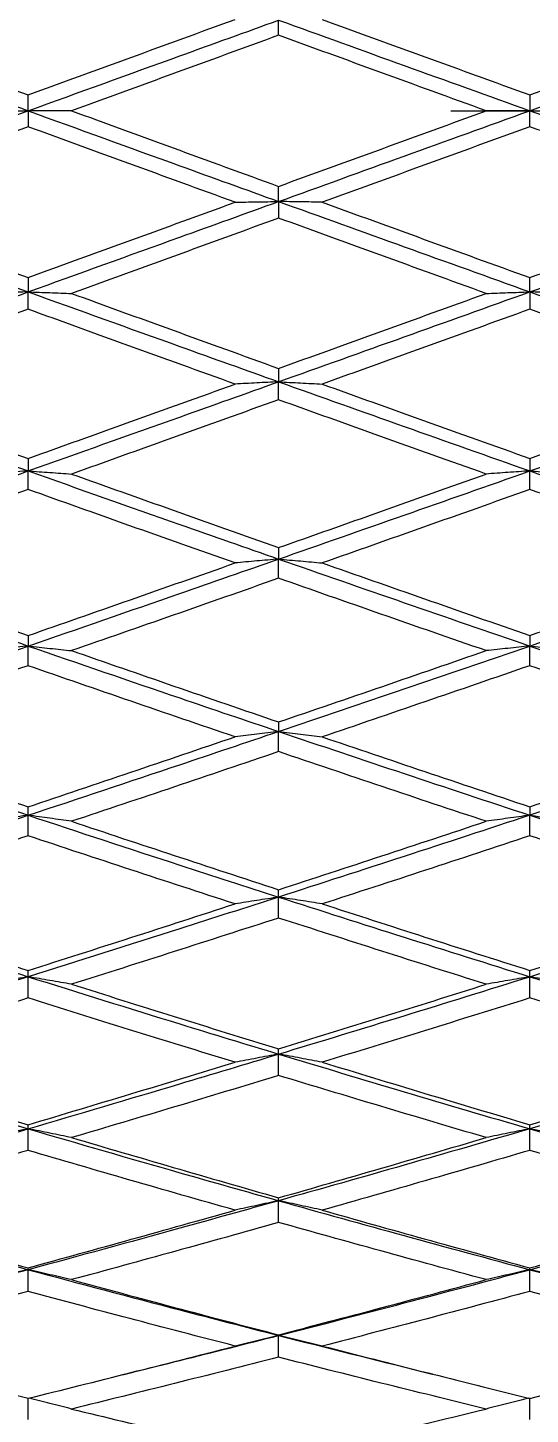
# Model space of a CAD drawing. Extents: x 6453 to 7582, y 0 to 827.
# Drawn here: x 6631.2 to 6636.24, y 649.24 to 663.13 of the extents above; entities that cross this region are included whole.
import ezdxf

# ---------------------------------------------------------------- set-up
doc = ezdxf.new("R2010")
doc.units = 0
doc.header["$LTSCALE"] = 30
doc.header["$MEASUREMENT"] = 0
doc.header["$PDMODE"] = 3
doc.header["$PDSIZE"] = -10
doc.linetypes.add('CENTER', pattern=[2, 1.25, -0.25, 0.25, -0.25])
doc.layers.get('0').update_dxf_attribs({"linetype": 'CONTINUOUS'})
doc.layers.get('DEFPOINTS').update_dxf_attribs({"linetype": 'CONTINUOUS'})
doc.layers.add('1', color=7, linetype='CONTINUOUS')
doc.layers.add('DEF_LAYER_ASSEM_MEMBER', color=7, linetype='CONTINUOUS')
doc.styles.add('Daelim Dimension', font='')
doc.styles.get('Daelim Dimension').set_extended_font_data('나눔고딕')
doc.dimstyles.new('DEFAULT', dxfattribs={"dimscale": 2, "dimtxt": 2, "dimasz": 2, "dimexe": 0, "dimexo": 2, "dimgap": 1, "dimtad": 1, "dimdec": 1, "dimzin": 9, "dimdsep": 46, "dimtxsty": 'Daelim Dimension', "dimcen": 0.5, "dimclrd": 252, "dimclre": 252, "dimclrt": 3, "dimadec": 1, "dimazin": 0, "dimtfac": 1, "dimtdec": 1, "dimtix": 1, "dimtmove": 0, "dimatfit": 3, "dimfxl": 1, "dimtolj": 1, "dimtzin": 1, "dimlwd": 9, "dimlwe": 9, "dimarcsym": 0})

# ---------------------------------------------------------------- blocks, each defined once
blk = doc.blocks.new('*D59')
at = {"color": 5, "lineweight": 9, "ltscale": 0.5, "transparency": 16777216}
for p, q in [((6568.318, 770.756), (6545.684, 770.756)), ((6547.684, 555.901), (6547.684, 766.756)), ((6751.186, 551.901), (6545.684, 551.901))]:
    blk.add_line(p, q, dxfattribs=at)
at = {"color": 5, "ltscale": 0.5, "transparency": 16777216}
for points in [[(6547.017, 766.756), (6548.35, 766.756), (6547.684, 770.756)], [(6547.017, 555.901), (6548.35, 555.901), (6547.684, 551.901)]]:
    blk.add_solid(points, dxfattribs=at)
at = {"layer": 'DEFPOINTS', "color": 0, "ltscale": 0.5, "transparency": 16777216}
for p in [(6547.684, 770.756), (6572.318, 770.756), (6755.186, 551.901)]:
    blk.add_point(p, dxfattribs=at)
at = {"color": 7, "ltscale": 0.5, "transparency": 16777216, "insert": (6540.24, 655.001), "char_height": 10, "attachment_point": 5, "rotation": 90, "style": 'Daelim Dimension'}
blk.add_mtext('\\A1;219', dxfattribs=at)

msp = doc.modelspace()

# ---------------------------------------------------------------- linework, layer by layer
at = {"layer": '1', "color": 7, "linetype": 'Continuous', "lineweight": 18}
for points, degree in [([(6628.709, 663.204), (6629.538, 662.901), (6630.37, 662.598), (6631.205, 662.296)], 3), ([(6629.142, 663.211), (6629.472, 663.09), (6630.146, 662.842), (6630.848, 662.585), (6631.205, 662.455)], 3), ([(6631.205, 662.455), (6631.546, 662.579), (6632.232, 662.83), (6632.928, 663.084), (6633.278, 663.211)], 3), ([(6633.714, 663.204), (6634.552, 662.901), (6635.392, 662.598), (6636.231, 662.296)], 3), ([(6633.714, 663.053), (6633.714, 663.078), (6633.714, 663.128), (6633.714, 663.178), (6633.714, 663.204)], 3), ([(6634.151, 663.211), (6634.491, 663.088), (6635.177, 662.838), (6635.877, 662.583), (6636.231, 662.455)], 3), ([(6636.231, 662.455), (6636.579, 662.581), (6637.274, 662.834), (6637.965, 663.086), (6638.311, 663.211)], 3), ([(6636.231, 662.296), (6637.07, 662.598), (6637.909, 662.901), (6638.747, 663.204)], 3), ([(6633.714, 663.053), (6633.364, 662.925), (6632.669, 662.671), (6631.981, 662.42), (6631.64, 662.296)], 3), ([(6635.794, 662.296), (6635.436, 662.426), (6634.731, 662.682), (6634.049, 662.931), (6633.714, 663.053)], 3), ([(6631.205, 662.296), (6631.205, 662.322), (6631.205, 662.375), (6631.205, 662.428), (6631.205, 662.455)], 3), ([(6636.231, 662.455), (6636.231, 662.428), (6636.231, 662.375), (6636.231, 662.322), (6636.231, 662.296)], 3), ([(6628.709, 661.387), (6629.538, 661.69), (6630.37, 661.993), (6631.205, 662.296)], 3), ([(6630.77, 662.296), (6630.842, 662.296), (6630.987, 662.296), (6631.132, 662.296), (6631.205, 662.296)], 3), ([(6631.205, 662.296), (6631.205, 662.269), (6631.205, 662.216), (6631.205, 662.163), (6631.205, 662.136)], 3), ([(6631.64, 662.296), (6631.568, 662.296), (6631.423, 662.296), (6631.278, 662.296), (6631.205, 662.296)], 3), ([(6631.64, 662.296), (6631.973, 662.174), (6632.652, 661.926), (6633.356, 661.669), (6633.714, 661.539)], 3), ([(6633.714, 661.539), (6634.059, 661.664), (6634.751, 661.916), (6635.446, 662.169), (6635.794, 662.296)], 3), ([(6633.714, 661.387), (6634.552, 661.69), (6635.392, 661.993), (6636.231, 662.296)], 3), ([(6636.231, 662.296), (6636.157, 662.296), (6636.011, 662.296), (6635.866, 662.296), (6635.794, 662.296)], 3), ([(6636.231, 662.136), (6636.231, 662.163), (6636.231, 662.216), (6636.231, 662.269), (6636.231, 662.296)], 3), ([(6636.231, 662.296), (6637.07, 661.993), (6637.909, 661.69), (6638.747, 661.387)], 3), ([(6636.231, 662.296), (6636.304, 662.296), (6636.45, 662.296), (6636.595, 662.296), (6636.668, 662.296)], 3), ([(6631.205, 662.136), (6630.858, 662.009), (6630.167, 661.756), (6629.483, 661.505), (6629.142, 661.38)], 3), ([(6633.278, 661.38), (6632.92, 661.51), (6632.216, 661.767), (6631.538, 662.015), (6631.205, 662.136)], 3), ([(6636.231, 662.136), (6635.883, 662.01), (6635.188, 661.757), (6634.496, 661.505), (6634.151, 661.38)], 3), ([(6638.311, 661.38), (6637.954, 661.509), (6637.251, 661.765), (6636.567, 662.014), (6636.231, 662.136)], 3), ([(6633.714, 661.387), (6633.714, 661.413), (6633.714, 661.463), (6633.714, 661.513), (6633.714, 661.539)], 3), ([(6628.709, 661.387), (6629.538, 661.085), (6630.37, 660.783), (6631.205, 660.482)], 3), ([(6629.142, 661.38), (6629.472, 661.258), (6630.147, 661.011), (6630.848, 660.755), (6631.205, 660.625)], 3), ([(6631.205, 660.625), (6631.545, 660.749), (6632.232, 660.999), (6632.928, 661.252), (6633.278, 661.38)], 3), ([(6633.278, 661.38), (6633.35, 661.381), (6633.495, 661.384), (6633.641, 661.386), (6633.714, 661.387)], 3), ([(6633.714, 661.387), (6633.714, 661.36), (6633.714, 661.304), (6633.714, 661.249), (6633.714, 661.221)], 3), ([(6633.714, 661.387), (6634.552, 661.085), (6635.392, 660.783), (6636.231, 660.482)], 3), ([(6634.151, 661.38), (6634.079, 661.381), (6633.934, 661.384), (6633.788, 661.386), (6633.714, 661.387)], 3), ([(6634.151, 661.38), (6634.486, 661.258), (6635.168, 661.01), (6635.873, 660.754), (6636.231, 660.625)], 3), ([(6636.231, 660.482), (6637.07, 660.783), (6637.909, 661.085), (6638.747, 661.387)], 3), ([(6636.231, 660.625), (6636.569, 660.747), (6637.253, 660.995), (6637.955, 661.25), (6638.311, 661.38)], 3), ([(6633.714, 661.221), (6633.364, 661.093), (6632.668, 660.84), (6631.981, 660.59), (6631.64, 660.466)], 3), ([(6635.794, 660.466), (6635.436, 660.596), (6634.731, 660.851), (6634.05, 661.099), (6633.714, 661.221)], 3), ([(6631.205, 660.625), (6631.205, 660.601), (6631.205, 660.553), (6631.205, 660.506), (6631.205, 660.482)], 3), ([(6636.231, 660.482), (6636.231, 660.506), (6636.231, 660.553), (6636.231, 660.601), (6636.231, 660.625)], 3), ([(6628.709, 659.581), (6629.538, 659.88), (6630.37, 660.181), (6631.205, 660.482)], 3), ([(6631.205, 660.482), (6631.132, 660.479), (6630.987, 660.474), (6630.842, 660.469), (6630.77, 660.466)], 3), ([(6631.205, 660.308), (6631.205, 660.337), (6631.205, 660.395), (6631.205, 660.453), (6631.205, 660.482)], 3), ([(6631.205, 660.482), (6631.278, 660.479), (6631.423, 660.474), (6631.568, 660.469), (6631.64, 660.466)], 3), ([(6631.64, 660.466), (6631.973, 660.345), (6632.652, 660.099), (6633.356, 659.844), (6633.714, 659.715)], 3), ([(6633.714, 659.581), (6634.552, 659.88), (6635.392, 660.181), (6636.231, 660.482)], 3), ([(6633.714, 659.715), (6634.051, 659.836), (6634.734, 660.083), (6635.437, 660.337), (6635.794, 660.466)], 3), ([(6635.794, 660.466), (6635.866, 660.469), (6636.011, 660.474), (6636.157, 660.479), (6636.231, 660.482)], 3), ([(6636.231, 660.482), (6636.231, 660.453), (6636.231, 660.395), (6636.231, 660.337), (6636.231, 660.308)], 3), ([(6636.231, 660.482), (6637.07, 660.181), (6637.909, 659.88), (6638.747, 659.581)], 3), ([(6636.668, 660.466), (6636.595, 660.469), (6636.45, 660.474), (6636.304, 660.479), (6636.231, 660.482)], 3), ([(6631.205, 660.308), (6630.859, 660.182), (6630.169, 659.931), (6629.483, 659.682), (6629.142, 659.558)], 3), ([(6633.278, 659.558), (6632.92, 659.687), (6632.216, 659.941), (6631.538, 660.187), (6631.205, 660.308)], 3), ([(6636.231, 660.308), (6635.874, 660.179), (6635.171, 659.925), (6634.488, 659.679), (6634.151, 659.558)], 3), ([(6638.311, 659.558), (6637.954, 659.686), (6637.251, 659.939), (6636.568, 660.186), (6636.231, 660.308)], 3), ([(6633.714, 659.715), (6633.714, 659.693), (6633.714, 659.648), (6633.714, 659.604), (6633.714, 659.581)], 3), ([(6628.709, 659.581), (6629.538, 659.282), (6630.37, 658.984), (6631.205, 658.688)], 3), ([(6629.142, 659.558), (6629.472, 659.438), (6630.147, 659.193), (6630.848, 658.941), (6631.205, 658.813)], 3), ([(6631.205, 658.813), (6631.539, 658.933), (6632.219, 659.177), (6632.921, 659.429), (6633.278, 659.558)], 3), ([(6633.714, 659.581), (6633.641, 659.577), (6633.495, 659.57), (6633.35, 659.562), (6633.278, 659.558)], 3), ([(6633.714, 659.401), (6633.714, 659.431), (6633.714, 659.491), (6633.714, 659.551), (6633.714, 659.581)], 3), ([(6633.714, 659.581), (6634.552, 659.282), (6635.392, 658.984), (6636.231, 658.688)], 3), ([(6633.714, 659.581), (6633.788, 659.577), (6633.934, 659.57), (6634.079, 659.562), (6634.151, 659.558)], 3), ([(6634.151, 659.558), (6634.487, 659.437), (6635.169, 659.192), (6635.873, 658.94), (6636.231, 658.813)], 3), ([(6636.231, 658.688), (6637.07, 658.984), (6637.909, 659.282), (6638.747, 659.581)], 3), ([(6636.231, 658.813), (6636.568, 658.933), (6637.251, 659.177), (6637.954, 659.43), (6638.311, 659.558)], 3), ([(6633.714, 659.401), (6633.357, 659.273), (6632.655, 659.02), (6631.974, 658.777), (6631.64, 658.657)], 3), ([(6635.794, 658.657), (6635.436, 658.784), (6634.732, 659.036), (6634.05, 659.28), (6633.714, 659.401)], 3), ([(6628.709, 657.805), (6629.538, 658.097), (6630.37, 658.392), (6631.205, 658.688)], 3), ([(6631.205, 658.688), (6631.132, 658.683), (6630.987, 658.673), (6630.842, 658.662), (6630.77, 658.657)], 3), ([(6631.205, 658.813), (6631.205, 658.792), (6631.205, 658.75), (6631.205, 658.709), (6631.205, 658.688)], 3), ([(6631.205, 658.502), (6631.205, 658.533), (6631.205, 658.595), (6631.205, 658.657), (6631.205, 658.688)], 3), ([(6631.205, 658.688), (6631.278, 658.683), (6631.423, 658.673), (6631.568, 658.662), (6631.64, 658.657)], 3), ([(6633.714, 657.805), (6634.552, 658.097), (6635.392, 658.392), (6636.231, 658.688)], 3), ([(6636.231, 658.688), (6636.157, 658.683), (6636.011, 658.673), (6635.866, 658.662), (6635.794, 658.657)], 3), ([(6636.231, 658.813), (6636.231, 658.792), (6636.231, 658.75), (6636.231, 658.709), (6636.231, 658.688)], 3), ([(6636.231, 658.502), (6636.231, 658.533), (6636.231, 658.595), (6636.231, 658.657), (6636.231, 658.688)], 3), ([(6636.231, 658.688), (6637.07, 658.392), (6637.909, 658.097), (6638.747, 657.805)], 3), ([(6636.231, 658.688), (6636.304, 658.683), (6636.45, 658.673), (6636.595, 658.662), (6636.668, 658.657)], 3), ([(6631.64, 658.657), (6631.973, 658.538), (6632.653, 658.296), (6633.356, 658.046), (6633.714, 657.92)], 3), ([(6633.714, 657.92), (6634.05, 658.038), (6634.732, 658.28), (6635.436, 658.53), (6635.794, 658.657)], 3), ([(6631.205, 658.502), (6630.85, 658.375), (6630.151, 658.125), (6629.474, 657.884), (6629.142, 657.766)], 3), ([(6633.278, 657.766), (6632.92, 657.892), (6632.217, 658.141), (6631.538, 658.383), (6631.205, 658.502)], 3), ([(6636.231, 658.502), (6635.873, 658.375), (6635.169, 658.125), (6634.486, 657.884), (6634.151, 657.766)], 3), ([(6638.311, 657.766), (6637.954, 657.892), (6637.251, 658.139), (6636.568, 658.382), (6636.231, 658.502)], 3), ([(6633.714, 657.92), (6633.714, 657.901), (6633.714, 657.862), (6633.714, 657.824), (6633.714, 657.805)], 3), ([(6628.709, 657.805), (6629.538, 657.513), (6630.37, 657.222), (6631.205, 656.934)], 3), ([(6629.142, 657.766), (6629.475, 657.648), (6630.152, 657.408), (6630.851, 657.163), (6631.205, 657.039)], 3), ([(6631.205, 657.039), (6631.537, 657.155), (6632.214, 657.392), (6632.919, 657.64), (6633.278, 657.766)], 3), ([(6633.714, 657.805), (6633.641, 657.799), (6633.495, 657.786), (6633.35, 657.773), (6633.278, 657.766)], 3), ([(6633.714, 657.613), (6633.714, 657.645), (6633.714, 657.709), (6633.714, 657.773), (6633.714, 657.805)], 3), ([(6633.714, 657.805), (6634.552, 657.513), (6635.392, 657.222), (6636.231, 656.934)], 3), ([(6633.714, 657.805), (6633.788, 657.799), (6633.934, 657.786), (6634.079, 657.773), (6634.151, 657.766)], 3), ([(6634.151, 657.766), (6634.487, 657.648), (6635.169, 657.409), (6635.873, 657.163), (6636.231, 657.039)], 3), ([(6636.231, 656.934), (6637.07, 657.222), (6637.909, 657.513), (6638.747, 657.805)], 3), ([(6636.231, 657.039), (6636.573, 657.158), (6637.261, 657.398), (6637.959, 657.643), (6638.311, 657.766)], 3), ([(6633.714, 657.613), (6633.355, 657.486), (6632.65, 657.239), (6631.972, 657.003), (6631.64, 656.888)], 3), ([(6635.794, 656.888), (6635.436, 657.011), (6634.732, 657.256), (6634.05, 657.495), (6633.714, 657.613)], 3), ([(6631.205, 657.039), (6631.205, 657.022), (6631.205, 656.987), (6631.205, 656.952), (6631.205, 656.934)], 3), ([(6636.231, 657.039), (6636.231, 657.022), (6636.231, 656.987), (6636.231, 656.952), (6636.231, 656.934)], 3), ([(6628.709, 656.078), (6629.538, 656.361), (6630.37, 656.646), (6631.205, 656.934)], 3), ([(6631.205, 656.934), (6631.132, 656.926), (6630.987, 656.911), (6630.842, 656.895), (6630.77, 656.888)], 3), ([(6631.205, 656.737), (6631.205, 656.77), (6631.205, 656.835), (6631.205, 656.901), (6631.205, 656.934)], 3), ([(6631.205, 656.934), (6631.278, 656.926), (6631.423, 656.911), (6631.568, 656.895), (6631.64, 656.888)], 3), ([(6631.64, 656.888), (6631.977, 656.771), (6632.659, 656.534), (6633.36, 656.294), (6633.714, 656.173)], 3), ([(6633.714, 656.078), (6634.552, 656.361), (6635.392, 656.646), (6636.231, 656.934)], 3), ([(6633.714, 656.173), (6634.063, 656.292), (6634.758, 656.53), (6635.449, 656.768), (6635.794, 656.888)], 3), ([(6636.231, 656.934), (6636.157, 656.926), (6636.011, 656.911), (6635.866, 656.895), (6635.794, 656.888)], 3), ([(6636.231, 656.737), (6636.231, 656.77), (6636.231, 656.835), (6636.231, 656.901), (6636.231, 656.934)], 3), ([(6636.231, 656.934), (6637.07, 656.646), (6637.909, 656.361), (6638.747, 656.078)], 3), ([(6636.231, 656.934), (6636.304, 656.926), (6636.45, 656.911), (6636.595, 656.895), (6636.668, 656.888)], 3), ([(6631.205, 656.737), (6630.851, 656.614), (6630.153, 656.372), (6629.475, 656.139), (6629.142, 656.024)], 3), ([(6633.278, 656.024), (6632.929, 656.143), (6632.234, 656.381), (6631.547, 656.618), (6631.205, 656.737)], 3), ([(6636.231, 656.737), (6635.877, 656.615), (6635.176, 656.374), (6634.49, 656.139), (6634.151, 656.024)], 3), ([(6638.311, 656.024), (6637.954, 656.145), (6637.252, 656.385), (6636.568, 656.62), (6636.231, 656.737)], 3), ([(6628.709, 656.078), (6629.538, 655.795), (6630.37, 655.515), (6631.205, 655.239)], 3), ([(6633.714, 656.078), (6633.641, 656.069), (6633.495, 656.051), (6633.35, 656.033), (6633.278, 656.024)], 3), ([(6633.714, 656.173), (6633.714, 656.157), (6633.714, 656.125), (6633.714, 656.094), (6633.714, 656.078)], 3), ([(6633.714, 655.876), (6633.714, 655.91), (6633.714, 655.977), (6633.714, 656.044), (6633.714, 656.078)], 3), ([(6633.714, 656.078), (6634.552, 655.795), (6635.392, 655.515), (6636.231, 655.239)], 3), ([(6633.714, 656.078), (6633.788, 656.069), (6633.934, 656.051), (6634.079, 656.033), (6634.151, 656.024)], 3), ([(6638.747, 656.078), (6637.909, 655.795), (6637.07, 655.515), (6636.231, 655.239)], 3), ([(6629.142, 656.024), (6629.477, 655.909), (6630.156, 655.677), (6630.852, 655.442), (6631.205, 655.323)], 3), ([(6631.205, 655.323), (6631.545, 655.437), (6632.23, 655.668), (6632.927, 655.905), (6633.278, 656.024)], 3), ([(6634.151, 656.024), (6634.489, 655.909), (6635.175, 655.677), (6635.876, 655.442), (6636.231, 655.323)], 3), ([(6636.231, 655.323), (6636.576, 655.439), (6637.268, 655.671), (6637.963, 655.906), (6638.311, 656.024)], 3), ([(6633.714, 655.876), (6633.365, 655.757), (6632.67, 655.522), (6631.982, 655.292), (6631.64, 655.178)], 3), ([(6635.794, 655.178), (6635.446, 655.293), (6634.751, 655.525), (6634.06, 655.759), (6633.714, 655.876)], 3), ([(6628.709, 654.419), (6629.538, 654.689), (6630.37, 654.962), (6631.205, 655.239)], 3), ([(6631.205, 655.239), (6631.132, 655.229), (6630.987, 655.208), (6630.842, 655.188), (6630.77, 655.178)], 3), ([(6631.205, 655.239), (6631.205, 655.253), (6631.205, 655.281), (6631.205, 655.309), (6631.205, 655.323)], 3), ([(6631.205, 655.033), (6631.205, 655.067), (6631.205, 655.136), (6631.205, 655.204), (6631.205, 655.239)], 3), ([(6631.64, 655.178), (6631.568, 655.188), (6631.423, 655.208), (6631.278, 655.229), (6631.205, 655.239)], 3), ([(6636.231, 655.239), (6635.392, 654.962), (6634.552, 654.689), (6633.714, 654.419)], 3), ([(6636.231, 655.239), (6636.157, 655.229), (6636.011, 655.208), (6635.866, 655.188), (6635.794, 655.178)], 3), ([(6636.231, 655.323), (6636.231, 655.309), (6636.231, 655.281), (6636.231, 655.253), (6636.231, 655.239)], 3), ([(6636.231, 655.033), (6636.231, 655.067), (6636.231, 655.136), (6636.231, 655.204), (6636.231, 655.239)], 3), ([(6636.231, 655.239), (6637.07, 654.962), (6637.909, 654.689), (6638.747, 654.419)], 3), ([(6636.231, 655.239), (6636.304, 655.229), (6636.45, 655.208), (6636.595, 655.188), (6636.668, 655.178)], 3), ([(6631.64, 655.178), (6631.979, 655.064), (6632.663, 654.837), (6633.362, 654.608), (6633.714, 654.493)], 3), ([(6633.714, 654.493), (6634.058, 654.605), (6634.747, 654.831), (6635.444, 655.061), (6635.794, 655.178)], 3), ([(6631.205, 655.033), (6630.855, 654.916), (6630.161, 654.686), (6629.479, 654.461), (6629.142, 654.351)], 3), ([(6633.278, 654.351), (6632.928, 654.464), (6632.232, 654.692), (6631.546, 654.919), (6631.205, 655.033)], 3), ([(6636.231, 655.033), (6635.881, 654.917), (6635.185, 654.687), (6634.495, 654.462), (6634.151, 654.351)], 3), ([(6638.311, 654.351), (6637.965, 654.463), (6637.273, 654.689), (6636.579, 654.917), (6636.231, 655.033)], 3), ([(6628.709, 654.419), (6629.538, 654.149), (6630.37, 653.883), (6631.205, 653.621)], 3), ([(6633.714, 654.419), (6633.641, 654.407), (6633.495, 654.385), (6633.35, 654.362), (6633.278, 654.351)], 3), ([(6633.714, 654.419), (6633.714, 654.431), (6633.714, 654.456), (6633.714, 654.48), (6633.714, 654.493)], 3), ([(6633.714, 654.209), (6633.714, 654.244), (6633.714, 654.314), (6633.714, 654.384), (6633.714, 654.419)], 3), ([(6633.714, 654.419), (6634.552, 654.149), (6635.392, 653.883), (6636.231, 653.621)], 3), ([(6634.151, 654.351), (6634.079, 654.362), (6633.934, 654.385), (6633.788, 654.407), (6633.714, 654.419)], 3), ([(6636.231, 653.621), (6637.07, 653.883), (6637.909, 654.149), (6638.747, 654.419)], 3), ([(6629.142, 654.351), (6629.479, 654.24), (6630.16, 654.018), (6630.854, 653.795), (6631.205, 653.684)], 3), ([(6631.205, 653.684), (6631.545, 653.792), (6632.23, 654.011), (6632.927, 654.236), (6633.278, 654.351)], 3), ([(6634.151, 654.351), (6634.49, 654.241), (6635.176, 654.019), (6635.877, 653.796), (6636.231, 653.684)], 3), ([(6636.231, 653.684), (6636.577, 653.793), (6637.27, 654.014), (6637.963, 654.238), (6638.311, 654.351)], 3), ([(6633.714, 654.209), (6633.363, 654.096), (6632.667, 653.872), (6631.98, 653.653), (6631.64, 653.546)], 3), ([(6635.794, 653.546), (6635.442, 653.656), (6634.744, 653.878), (6634.056, 654.099), (6633.714, 654.209)], 3), ([(6631.205, 653.621), (6630.37, 653.358), (6629.538, 653.1), (6628.709, 652.846)], 3), ([(6631.205, 653.621), (6631.132, 653.608), (6630.987, 653.583), (6630.842, 653.558), (6630.77, 653.546)], 3), ([(6631.205, 653.621), (6631.205, 653.631), (6631.205, 653.652), (6631.205, 653.673), (6631.205, 653.684)], 3), ([(6631.205, 653.408), (6631.205, 653.443), (6631.205, 653.514), (6631.205, 653.585), (6631.205, 653.621)], 3), ([(6631.64, 653.546), (6631.568, 653.558), (6631.423, 653.583), (6631.278, 653.608), (6631.205, 653.621)], 3), ([(6633.714, 652.846), (6634.552, 653.1), (6635.392, 653.358), (6636.231, 653.621)], 3), ([(6636.231, 653.621), (6636.157, 653.608), (6636.011, 653.583), (6635.866, 653.558), (6635.794, 653.546)], 3), ([(6636.231, 653.621), (6636.231, 653.631), (6636.231, 653.652), (6636.231, 653.673), (6636.231, 653.684)], 3), ([(6636.231, 653.408), (6636.231, 653.444), (6636.231, 653.514), (6636.231, 653.585), (6636.231, 653.621)], 3), ([(6636.231, 653.621), (6637.07, 653.358), (6637.909, 653.1), (6638.747, 652.846)], 3), ([(6636.668, 653.546), (6636.595, 653.558), (6636.45, 653.583), (6636.304, 653.608), (6636.231, 653.621)], 3), ([(6631.64, 653.546), (6631.98, 653.438), (6632.666, 653.222), (6633.363, 653.006), (6633.714, 652.898)], 3), ([(6633.714, 652.898), (6634.058, 653.004), (6634.749, 653.217), (6635.445, 653.435), (6635.794, 653.546)], 3), ([(6631.205, 653.408), (6630.856, 653.298), (6630.163, 653.081), (6629.481, 652.869), (6629.142, 652.764)], 3), ([(6633.278, 652.764), (6632.919, 652.874), (6632.215, 653.091), (6631.537, 653.303), (6631.205, 653.408)], 3), ([(6636.231, 653.408), (6635.882, 653.299), (6635.186, 653.082), (6634.495, 652.87), (6634.151, 652.764)], 3), ([(6638.311, 652.764), (6637.956, 652.873), (6637.255, 653.088), (6636.57, 653.302), (6636.231, 653.408)], 3), ([(6633.714, 652.846), (6633.714, 652.855), (6633.714, 652.872), (6633.714, 652.889), (6633.714, 652.898)], 3), ([(6628.709, 652.846), (6629.538, 652.592), (6630.37, 652.342), (6631.205, 652.097)], 3), ([(6629.142, 652.764), (6629.472, 652.662), (6630.146, 652.456), (6630.848, 652.245), (6631.205, 652.138)], 3), ([(6631.205, 652.138), (6631.545, 652.24), (6632.231, 652.446), (6632.928, 652.657), (6633.278, 652.764)], 3), ([(6633.714, 652.846), (6633.641, 652.832), (6633.495, 652.805), (6633.35, 652.778), (6633.278, 652.764)], 3), ([(6633.714, 652.631), (6633.714, 652.667), (6633.714, 652.739), (6633.714, 652.81), (6633.714, 652.846)], 3), ([(6633.714, 652.846), (6634.552, 652.592), (6635.392, 652.342), (6636.231, 652.097)], 3), ([(6634.151, 652.764), (6634.079, 652.778), (6633.934, 652.805), (6633.788, 652.832), (6633.714, 652.846)], 3), ([(6634.151, 652.764), (6634.491, 652.661), (6635.177, 652.452), (6635.877, 652.243), (6636.231, 652.138)], 3), ([(6638.747, 652.846), (6637.909, 652.592), (6637.07, 652.342), (6636.231, 652.097)], 3), ([(6636.231, 652.138), (6636.578, 652.241), (6637.271, 652.448), (6637.964, 652.659), (6638.311, 652.764)], 3), ([(6633.714, 652.631), (6633.364, 652.525), (6632.668, 652.315), (6631.981, 652.11), (6631.64, 652.009)], 3), ([(6635.794, 652.009), (6635.436, 652.115), (6634.731, 652.324), (6634.049, 652.53), (6633.714, 652.631)], 3), ([(6628.709, 651.377), (6629.538, 651.612), (6630.37, 651.852), (6631.205, 652.097)], 3), ([(6631.205, 652.097), (6631.132, 652.083), (6630.987, 652.054), (6630.842, 652.024), (6630.77, 652.009)], 3), ([(6631.205, 652.097), (6631.205, 652.104), (6631.205, 652.118), (6631.205, 652.132), (6631.205, 652.138)], 3), ([(6631.205, 651.881), (6631.205, 651.917), (6631.205, 651.989), (6631.205, 652.061), (6631.205, 652.097)], 3), ([(6631.64, 652.009), (6631.568, 652.024), (6631.423, 652.053), (6631.278, 652.083), (6631.205, 652.097)], 3), ([(6636.231, 652.097), (6635.392, 651.852), (6634.552, 651.612), (6633.714, 651.377)], 3), ([(6636.231, 652.097), (6636.157, 652.083), (6636.011, 652.054), (6635.866, 652.024), (6635.794, 652.009)], 3), ([(6636.231, 652.097), (6636.231, 652.104), (6636.231, 652.118), (6636.231, 652.132), (6636.231, 652.138)], 3), ([(6636.231, 651.881), (6636.231, 651.917), (6636.231, 651.989), (6636.231, 652.061), (6636.231, 652.097)], 3), ([(6636.231, 652.097), (6637.07, 651.852), (6637.909, 651.612), (6638.747, 651.377)], 3), ([(6636.668, 652.009), (6636.595, 652.024), (6636.45, 652.054), (6636.304, 652.083), (6636.231, 652.097)], 3), ([(6631.64, 652.009), (6631.973, 651.911), (6632.652, 651.712), (6633.356, 651.509), (6633.714, 651.406)], 3), ([(6633.714, 651.406), (6634.054, 651.503), (6634.74, 651.701), (6635.44, 651.905), (6635.794, 652.009)], 3), ([(6631.205, 651.881), (6630.857, 651.779), (6630.166, 651.577), (6629.482, 651.38), (6629.142, 651.282)], 3), ([(6633.278, 651.282), (6632.92, 651.384), (6632.216, 651.585), (6631.538, 651.783), (6631.205, 651.881)], 3), ([(6636.231, 651.881), (6635.878, 651.778), (6635.179, 651.575), (6634.492, 651.379), (6634.151, 651.282)], 3), ([(6638.311, 651.282), (6637.954, 651.383), (6637.251, 651.584), (6636.567, 651.783), (6636.231, 651.881)], 3), ([(6628.709, 651.377), (6629.538, 651.141), (6630.37, 650.911), (6631.205, 650.686)], 3), ([(6633.714, 651.377), (6633.641, 651.361), (6633.495, 651.33), (6633.35, 651.298), (6633.278, 651.282)], 3), ([(6633.714, 651.377), (6633.714, 651.382), (6633.714, 651.392), (6633.714, 651.401), (6633.714, 651.406)], 3), ([(6633.714, 651.159), (6633.714, 651.196), (6633.714, 651.268), (6633.714, 651.341), (6633.714, 651.377)], 3), ([(6633.714, 651.377), (6634.552, 651.141), (6635.392, 650.911), (6636.231, 650.686)], 3), ([(6634.151, 651.282), (6634.079, 651.298), (6633.934, 651.33), (6633.788, 651.361), (6633.714, 651.377)], 3), ([(6636.231, 650.686), (6637.07, 650.911), (6637.909, 651.141), (6638.747, 651.377)], 3), ([(6629.142, 651.282), (6629.472, 651.188), (6630.147, 650.997), (6630.848, 650.802), (6631.205, 650.704)], 3), ([(6631.205, 650.704), (6631.548, 650.799), (6632.237, 650.989), (6632.93, 651.184), (6633.278, 651.282)], 3), ([(6634.151, 651.282), (6634.486, 651.187), (6635.168, 650.996), (6635.873, 650.802), (6636.231, 650.704)], 3), ([(6636.231, 650.704), (6636.579, 650.799), (6637.274, 650.991), (6637.966, 651.185), (6638.311, 651.282)], 3), ([(6633.714, 651.159), (6633.367, 651.061), (6632.673, 650.868), (6631.984, 650.679), (6631.64, 650.586)], 3), ([(6635.794, 650.586), (6635.436, 650.683), (6634.731, 650.875), (6634.05, 651.065), (6633.714, 651.159)], 3), ([(6631.205, 650.686), (6630.37, 650.461), (6629.538, 650.241), (6628.709, 650.027)], 3), ([(6631.205, 650.686), (6631.132, 650.669), (6630.987, 650.636), (6630.842, 650.603), (6630.77, 650.586)], 3), ([(6631.205, 650.686), (6631.205, 650.689), (6631.205, 650.695), (6631.205, 650.701), (6631.205, 650.704)], 3), ([(6631.205, 650.468), (6631.205, 650.504), (6631.205, 650.577), (6631.205, 650.65), (6631.205, 650.686)], 3), ([(6631.64, 650.586), (6631.568, 650.603), (6631.423, 650.636), (6631.278, 650.669), (6631.205, 650.686)], 3), ([(6633.714, 650.027), (6634.552, 650.241), (6635.392, 650.461), (6636.231, 650.686)], 3), ([(6636.231, 650.686), (6636.157, 650.669), (6636.011, 650.636), (6635.866, 650.603), (6635.794, 650.586)], 3), ([(6636.231, 650.686), (6636.231, 650.689), (6636.231, 650.695), (6636.231, 650.701), (6636.231, 650.704)], 3), ([(6636.231, 650.468), (6636.231, 650.504), (6636.231, 650.577), (6636.231, 650.65), (6636.231, 650.686)], 3), ([(6636.231, 650.686), (6637.07, 650.461), (6637.909, 650.241), (6638.747, 650.027)], 3), ([(6636.668, 650.586), (6636.595, 650.603), (6636.45, 650.636), (6636.304, 650.669), (6636.231, 650.686)], 3), ([(6631.64, 650.586), (6631.973, 650.495), (6632.652, 650.312), (6633.356, 650.127), (6633.714, 650.034)], 3), ([(6633.714, 650.034), (6634.059, 650.124), (6634.751, 650.305), (6635.445, 650.492), (6635.794, 650.586)], 3), ([(6631.205, 650.468), (6630.855, 650.374), (6630.162, 650.188), (6629.48, 650.009), (6629.142, 649.921)], 3), ([(6633.278, 649.921), (6632.92, 650.013), (6632.217, 650.197), (6631.538, 650.378), (6631.205, 650.468)], 3), ([(6636.231, 650.468), (6635.883, 650.375), (6635.188, 650.19), (6634.496, 650.01), (6634.151, 649.921)], 3), ([(6638.311, 649.921), (6637.954, 650.013), (6637.251, 650.196), (6636.568, 650.378), (6636.231, 650.468)], 3), ([(6633.714, 650.027), (6633.641, 650.01), (6633.495, 649.974), (6633.35, 649.939), (6633.278, 649.921)], 3), ([(6633.714, 650.027), (6633.714, 650.028), (6633.714, 650.031), (6633.714, 650.033), (6633.714, 650.034)], 3), ([(6633.714, 649.809), (6633.714, 649.846), (6633.714, 649.918), (6633.714, 649.991), (6633.714, 650.027)], 3), ([(6633.714, 650.027), (6634.196, 649.904), (6634.678, 649.783), (6635.159, 649.664)], 3), ([(6634.151, 649.921), (6634.079, 649.939), (6633.934, 649.974), (6633.788, 650.01), (6633.714, 650.027)], 3), ([(6629.142, 649.921), (6629.472, 649.835), (6630.147, 649.662), (6630.848, 649.486), (6631.205, 649.398)], 3), ([(6631.205, 649.398), (6631.545, 649.482), (6632.23, 649.653), (6632.927, 649.831), (6633.278, 649.921)], 3), ([(6633.714, 649.809), (6633.364, 649.72), (6632.667, 649.544), (6631.981, 649.374), (6631.64, 649.29)], 3), ([(6635.794, 649.29), (6635.436, 649.378), (6634.732, 649.551), (6634.05, 649.723), (6633.714, 649.809)], 3), ([(6634.151, 649.921), (6634.487, 649.835), (6635.169, 649.661), (6635.873, 649.485), (6636.231, 649.397)], 3), ([(6636.231, 649.397), (6636.568, 649.481), (6637.253, 649.651), (6637.955, 649.83), (6638.311, 649.921)], 3), ([(6632.155, 649.635), (6632.263, 649.662)], 1), ([(6635.158, 649.664), (6635.264, 649.638)], 1), ([(6631.205, 649.185), (6631.205, 649.221), (6631.205, 649.293), (6631.205, 649.366), (6631.205, 649.402)], 3), ([(6636.231, 649.185), (6636.231, 649.221), (6636.231, 649.293), (6636.231, 649.366), (6636.231, 649.402)], 3), ([(6631.64, 649.29), (6631.974, 649.209), (6632.653, 649.045), (6633.357, 648.879), (6633.714, 648.796)], 3), ([(6633.714, 648.796), (6634.051, 648.874), (6634.734, 649.034), (6635.437, 649.204), (6635.794, 649.29)], 3)]:
    msp.add_open_spline(points, degree=degree, dxfattribs=at)
for points, knots in [([(6631.205, 662.296), (6631.71, 662.479), (6632.546, 662.782), (6633.384, 663.084), (6633.714, 663.204)], [0, 0, 0, 0, 0.605509, 1, 1, 1, 1]), ([(6631.205, 662.296), (6631.71, 662.112), (6632.546, 661.809), (6633.384, 661.507), (6633.714, 661.387)], [0, 0, 0, 0, 0.605509, 1, 1, 1, 1]), ([(6631.205, 660.482), (6631.71, 660.664), (6632.546, 660.966), (6633.384, 661.268), (6633.714, 661.387)], [0, 0, 0, 0, 0.605509, 1, 1, 1, 1]), ([(6631.205, 660.482), (6631.71, 660.3), (6632.546, 659.999), (6633.384, 659.699), (6633.714, 659.581)], [0, 0, 0, 0, 0.605509, 1, 1, 1, 1]), ([(6631.205, 658.688), (6631.71, 658.868), (6632.546, 659.165), (6633.384, 659.463), (6633.714, 659.581)], [0, 0, 0, 0, 0.605509, 1, 1, 1, 1]), ([(6631.205, 658.688), (6631.71, 658.509), (6632.546, 658.214), (6633.384, 657.92), (6633.714, 657.805)], [0, 0, 0, 0, 0.605509, 1, 1, 1, 1]), ([(6631.205, 656.934), (6631.71, 657.108), (6632.546, 657.398), (6633.384, 657.69), (6633.714, 657.805)], [0, 0, 0, 0, 0.605509, 1, 1, 1, 1]), ([(6631.205, 656.934), (6631.71, 656.76), (6632.546, 656.473), (6633.384, 656.189), (6633.714, 656.078)], [0, 0, 0, 0, 0.605509, 1, 1, 1, 1]), ([(6631.205, 655.239), (6631.71, 655.406), (6632.546, 655.685), (6633.384, 655.966), (6633.714, 656.078)], [0, 0, 0, 0, 0.605509, 1, 1, 1, 1]), ([(6631.205, 655.239), (6631.71, 655.071), (6632.546, 654.796), (6633.384, 654.525), (6633.714, 654.419)], [0, 0, 0, 0, 0.605509, 1, 1, 1, 1]), ([(6633.714, 654.419), (6633.384, 654.312), (6632.546, 654.044), (6631.71, 653.779), (6631.205, 653.621)], [0, 0, 0, 0, 0.394491, 1, 1, 1, 1]), ([(6631.205, 653.621), (6631.71, 653.462), (6632.546, 653.202), (6633.384, 652.946), (6633.714, 652.846)], [0, 0, 0, 0, 0.605509, 1, 1, 1, 1]), ([(6631.205, 652.097), (6631.71, 652.246), (6632.546, 652.494), (6633.384, 652.746), (6633.714, 652.846)], [0, 0, 0, 0, 0.605509, 1, 1, 1, 1]), ([(6631.205, 652.097), (6631.71, 651.949), (6632.546, 651.707), (6633.384, 651.47), (6633.714, 651.377)], [0, 0, 0, 0, 0.605509, 1, 1, 1, 1]), ([(6633.714, 651.377), (6633.384, 651.284), (6632.546, 651.051), (6631.71, 650.822), (6631.205, 650.686)], [0, 0, 0, 0, 0.394491, 1, 1, 1, 1]), ([(6631.205, 650.686), (6631.71, 650.55), (6632.546, 650.328), (6633.384, 650.112), (6633.714, 650.027)], [0, 0, 0, 0, 0.605509, 1, 1, 1, 1]), ([(6632.262, 649.661), (6632.416, 649.7), (6632.9, 649.82), (6633.384, 649.943), (6633.714, 650.027)], [0, 0, 0, 0, 0.31773, 1, 1, 1, 1]), ([(6631.64, 649.29), (6631.568, 649.309), (6631.426, 649.346), (6631.284, 649.382), (6631.214, 649.4)], [0, 0, 0, 0, 0.510302, 1, 1, 1, 1]), ([(6636.222, 649.4), (6636.151, 649.382), (6636.008, 649.346), (6635.866, 649.309), (6635.794, 649.29)], [0, 0, 0, 0, 0.489543, 1, 1, 1, 1])]:
    msp.add_open_spline(points, degree=3, knots=knots, dxfattribs=at)
at = {"layer": 'DEF_LAYER_ASSEM_MEMBER', "color": 1, "linetype": 'CENTER', "lineweight": 5}
msp.add_line((6590.438, 662.296), (6913.275, 662.296), dxfattribs=at)

# ---------------------------------------------------------------- dimensions: what is measured, and where the dimension line sits
at = {"color": 5, "ltscale": 0.5}
dim = msp.add_linear_dim(base=(6547.684, 770.756), p1=(6755.186, 551.901), p2=(6572.318, 770.756), angle=90, dimstyle='DEFAULT', override={"dimtxt": 5, "dimexe": 1, "dimdec": 0, "dimclrd": 5, "dimclre": 5, "dimclrt": 7}, dxfattribs=at)
dim.commit()
dim.dimension.update_dxf_attribs({"geometry": '*D59', "text_midpoint": (6547.684, 655.001), "dimtype": 160})

doc.saveas('drawing.dxf')
